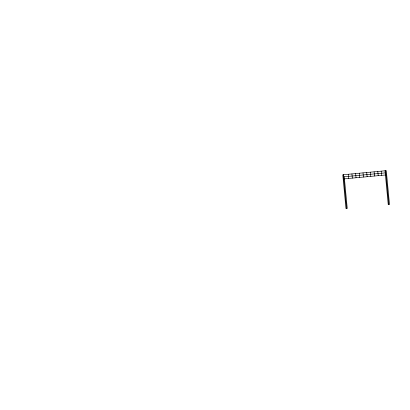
<?xml version="1.0" encoding="UTF-8"?>
<svg xmlns="http://www.w3.org/2000/svg" width="410" height="410" viewBox="0 0 410 410"><rect width="100%" height="100%" fill="white"/><g stroke="black" fill="none" stroke-linecap="round" stroke-linejoin="round"><path stroke-width="0.61" d="M343.759 176.807L385.395 172.871L385.59 174.967L343.959 178.903L343.565 174.711M385.646 170.734L388.839 204.508M385.031 170.791L388.224 204.57L389.5 204.446L386.307 170.673L342.78 174.788L345.973 208.562L347.255 208.439L344.42 178.488M381.162 171.16L381.556 175.352M377.805 171.477L378.199 175.67M374.11 171.826L374.504 176.018M370.414 172.174L370.809 176.367M366.719 172.523L367.114 176.715M363.024 172.871L363.419 177.064M359.329 173.22L359.724 177.412M355.634 173.573L356.029 177.766M351.939 173.922L352.333 178.114M348.244 174.27L348.638 178.463M344.092 176.777L344.292 178.873M343.395 174.727L346.588 208.505"/></g></svg>
